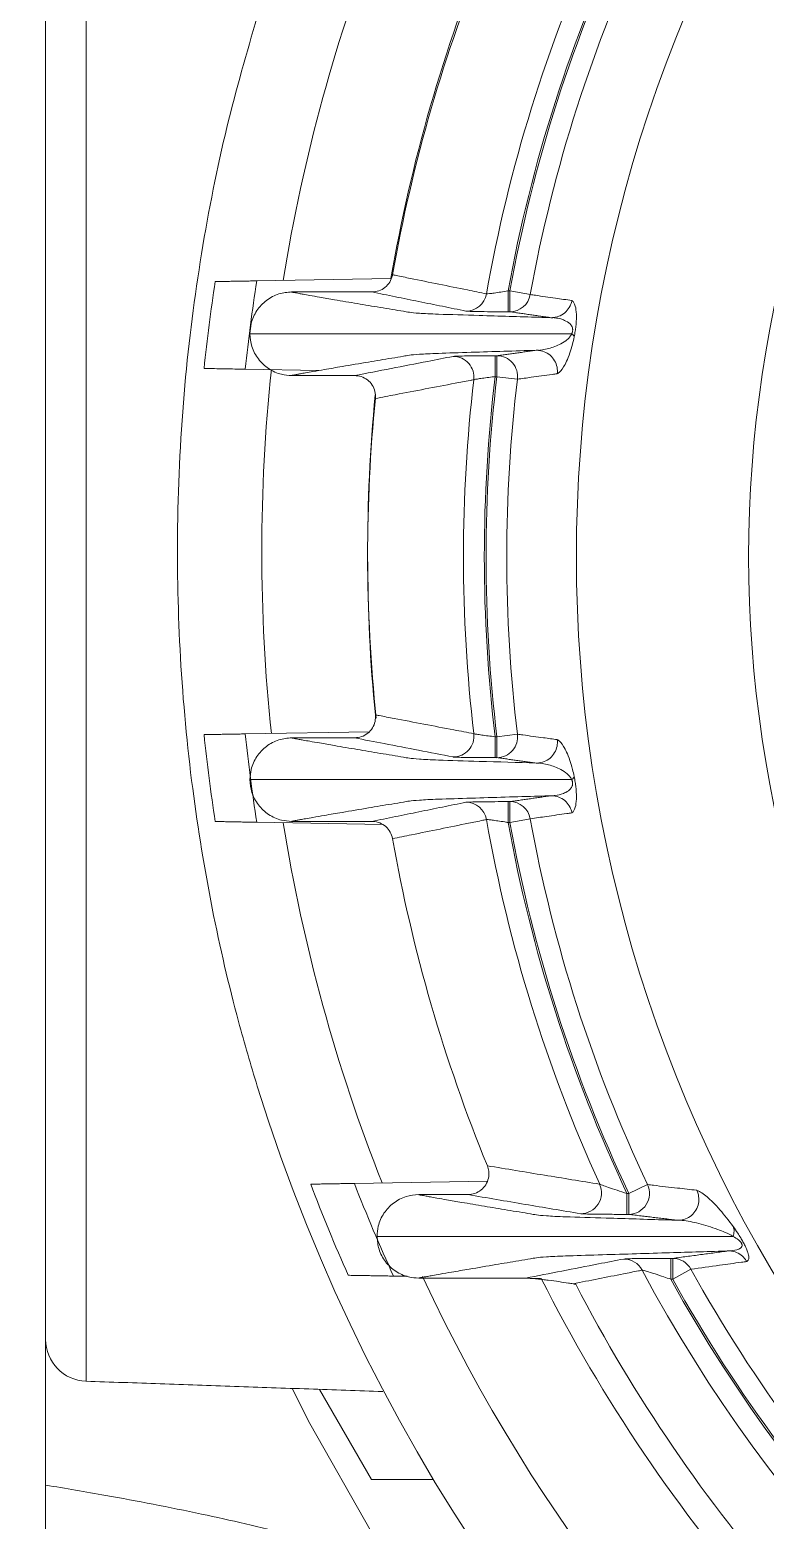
# Model space of a CAD drawing. Extents: x 12.1 to 108.7, y 1 to 80.4.
# Drawn here: x 99.792 to 100.848, y 31.294 to 33.433 of the extents above; entities that cross this region are included whole.
import ezdxf

# ---------------------------------------------------------------- set-up
doc = ezdxf.new("R2010")
doc.units = 0
doc.header["$MEASUREMENT"] = 0
doc.linetypes.add('SLD-Solid', pattern=[0])
doc.layers.add('OBJECT', color=7, linetype='CONTINUOUS')

msp = doc.modelspace()

# ---------------------------------------------------------------- linework, layer by layer
at = {"layer": 'OBJECT', "linetype": 'SLD-Solid', "lineweight": 15}
for p, q in [((99.8146, 31.1843), (99.8146, 34.1843)), ((99.8726, 33.8752), (99.8726, 31.4934)), ((100.1178, 33.0728), (100.3103, 33.0762)), ((100.2829, 33.0569), (100.1679, 33.0569)), ((100.4785, 33.0285), (100.4785, 33.0585)), ((100.4785, 33.0585), (100.4811, 33.0585)), ((100.4811, 33.0285), (100.4811, 33.0585)), ((100.5104, 33.0531), (100.4811, 33.0585)), ((100.4811, 33.0285), (100.4785, 33.0285)), ((100.2069, 32.9442), (100.1012, 32.946)), ((100.4599, 32.9653), (100.4624, 32.9653)), ((100.4599, 32.9353), (100.4599, 32.9653)), ((100.4624, 32.9353), (100.4624, 32.9653)), ((100.2581, 32.9369), (100.1679, 32.9369)), ((100.4624, 32.9353), (100.4599, 32.9353)), ((100.492, 32.9318), (100.4624, 32.9353)), ((100.2793, 32.4256), (100.1012, 32.4225)), ((100.2581, 32.4169), (100.1679, 32.4169)), ((100.4599, 32.3885), (100.4599, 32.4185)), ((100.4599, 32.4185), (100.4624, 32.4185)), ((100.492, 32.4221), (100.4624, 32.4185)), ((100.4624, 32.3885), (100.4624, 32.4185)), ((100.4624, 32.3885), (100.4599, 32.3885)), ((100.4785, 32.3253), (100.4811, 32.3253)), ((100.4785, 32.2953), (100.4785, 32.3253)), ((100.4811, 32.2953), (100.4811, 32.3253)), ((100.1178, 32.2957), (100.2985, 32.2926)), ((100.2829, 32.2969), (100.1679, 32.2969)), ((100.4811, 32.2953), (100.4785, 32.2953)), ((100.5104, 32.3007), (100.4811, 32.2953)), ((100.4489, 31.7806), (100.2578, 31.7773)), ((100.6787, 31.7756), (100.6518, 31.7628)), ((100.4208, 31.7613), (100.3503, 31.7613)), ((100.649, 31.7328), (100.649, 31.7628)), ((100.649, 31.7628), (100.6518, 31.7628)), ((100.6518, 31.7328), (100.6518, 31.7628)), ((100.6518, 31.7328), (100.649, 31.7328)), ((100.7121, 31.6697), (100.7149, 31.6697)), ((100.7121, 31.6697), (100.7121, 31.6397)), ((100.7149, 31.6397), (100.7149, 31.6697)), ((100.3141, 31.6443), (100.3337, 31.644)), ((100.5034, 31.6413), (100.3503, 31.6413)), ((100.4871, 31.6413), (100.526, 31.6406)), ((100.7409, 31.6542), (100.7149, 31.6397)), ((100.7149, 31.6397), (100.7121, 31.6397)), ((100.2075, 31.4817), (100.2824, 31.3521)), ((100.3715, 31.3521), (100.2824, 31.3521))]:
    msp.add_line(p, q, dxfattribs=at)
at = {"layer": 'OBJECT', "linetype": 'SLD-Solid', "lineweight": 15, "flags": 128}
msp.add_lwpolyline([(100.1683, 31.4831), (100.1937, 31.4325), (100.2823, 31.2769)], dxfattribs=at)
at = {"layer": 'OBJECT', "linetype": 'SLD-Solid', "lineweight": 15}
for centre, radius, start, end in [((102.5868, 32.6769), 2.0103, 144.9191, 215.0809), ((102.5868, 32.6769), 1.763, 145.3963, 214.6037), ((102.5868, 32.6843), 2.462, 158.3999, 170.904), ((102.5868, 32.6769), 2.1425, 154.7462, 169.7417), ((102.5868, 32.6769), 2.14, 154.7148, 169.7297), ((102.5868, 32.6769), 2.1724, 155.5048, 169.9978), ((102.5868, 32.6769), 2.1103, 154.7148, 169.7297), ((102.5868, 32.6843), 2.31, 157.6743, 170.2322), ((102.5868, 32.6769), 2.31, 157.7589, 169.9094), ((102.5868, 32.6843), 2.5583, 171.2881, 174.1045), ((102.5868, 32.6843), 2.4994, 171.0567, 173.9888), ((100.4179, 33.0594), 0.03, 270.1798, 350.0679), ((100.4809, 33.0584), 0.0299, 270.3029, 349.9297), ((100.3995, 32.9344), 0.03, 353.3308, 89.7684), ((100.4622, 32.9354), 0.03, 353.0906, 89.601), ((102.5868, 32.6843), 2.462, 173.9124, 186.0876), ((102.5868, 32.6769), 2.1724, 173.2857, 186.7143), ((102.5868, 32.6769), 2.1425, 173.0717, 186.9283), ((102.5868, 32.6769), 2.14, 173.0636, 186.9364), ((102.5868, 32.6769), 2.1103, 173.0636, 186.9364), ((102.5868, 32.6843), 2.31, 174.4152, 185.9461), ((102.5868, 32.6769), 2.31, 174.358, 185.642), ((102.5868, 32.6843), 2.5583, 185.8955, 188.7119), ((102.5868, 32.6843), 2.4994, 186.0112, 188.9433), ((100.3995, 32.4194), 0.03, 270.2316, 6.6692), ((100.4622, 32.4184), 0.03, 270.399, 6.9094), ((100.4809, 32.2954), 0.0299, 10.0703, 89.6971), ((100.4179, 32.2944), 0.03, 9.9321, 89.8202), ((102.5868, 32.6843), 2.462, 189.096, 201.6001), ((102.5868, 32.6769), 2.1724, 190.0022, 204.4952), ((102.5868, 32.6769), 2.1425, 190.2583, 205.2538), ((102.5868, 32.6769), 2.14, 190.2703, 205.2852), ((102.5868, 32.6769), 2.1103, 190.2703, 205.2852), ((102.5868, 32.6769), 2.31, 190.0906, 202.2411), ((102.5868, 32.6843), 2.585, 197.2695, 270), ((102.5868, 32.6843), 2.5583, 200.7909, 203.9574), ((102.5868, 32.6843), 2.4994, 201.278, 204.588), ((100.5825, 31.7638), 0.03, 270.3354, 24.2946), ((100.6515, 31.7629), 0.03, 270.5937, 24.9576), ((100.6445, 31.6389), 0.0299, 27.9256, 89.8486), ((100.7148, 31.6399), 0.0298, 28.5256, 89.7512), ((102.5868, 32.6843), 2.462, 205.0058, 258.1521), ((102.5868, 32.6843), 2.31, 206.8596, 235.6761), ((102.5868, 32.6769), 2.1724, 208.1241, 331.8759), ((102.5868, 32.6769), 2.1103, 208.9895, 239.1461), ((102.5868, 32.6769), 2.2663, 207.4403, 234.9482), ((102.5868, 32.6769), 2.1425, 208.9527, 331.0473), ((102.5868, 32.6769), 2.14, 208.9895, 239.1461), ((99.8746, 31.5534), 0.06, 180, 268), ((102.7233, 33.4427), 3.875, 212.3331, 245.4575), ((102.7233, 33.4427), 3.815, 212.9763, 244.8664), ((102.7233, 33.4427), 3.755, 214.0139, 243.8741)]:
    msp.add_arc(centre, radius, start, end, dxfattribs=at)
for points, knots in [([(100.1183, 33.4517), (100.1033, 33.4), (100.0728, 33.2951), (100.0368, 33.1154), (100.0119, 32.9219), (100.0017, 32.7254), (100.0061, 32.5297), (100.0234, 32.3448), (100.0525, 32.1689), (100.0855, 32.0269), (100.1092, 31.9474), (100.1183, 31.9169)], [0, 0, 0, 0, 0.117957, 0.239146, 0.357174, 0.479027, 0.590613, 0.705531, 0.815966, 0.929244, 1, 1, 1, 1]), ([(100.2829, 33.0569), (100.2863, 33.0572), (100.2931, 33.0579), (100.3021, 33.0631), (100.309, 33.0707), (100.3117, 33.0775), (100.3125, 33.0812), (100.3125, 33.0816)], [0, 0, 0, 0, 0.242889, 0.485801, 0.728123, 0.969552, 1, 1, 1, 1]), ([(100.3125, 33.0816), (100.3142, 33.0813), (100.3228, 33.0795), (100.3587, 33.0722), (100.4019, 33.0635), (100.4383, 33.0561), (100.4474, 33.0542)], [0, 0, 0, 0, 0.0380077, 0.1900387, 0.7981627, 1, 1, 1, 1]), ([(100.1679, 33.0569), (100.1617, 33.0563), (100.1487, 33.0552), (100.1309, 33.0455), (100.117, 33.0307), (100.1091, 33.0135), (100.1082, 33.0018), (100.1079, 32.9969)], [0, 0, 0, 0, 0.19834, 0.412972, 0.627088, 0.843128, 1, 1, 1, 1]), ([(100.54, 33.02), (100.5342, 33.0202), (100.4997, 33.0212), (100.4465, 33.0229), (100.3815, 33.0248), (100.3487, 33.0263), (100.3358, 33.0277), (100.3211, 33.0305), (100.3002, 33.0337), (100.2784, 33.0374), (100.2564, 33.0411), (100.2328, 33.0451), (100.2101, 33.0491), (100.1952, 33.0517), (100.1854, 33.0534), (100.179, 33.0546), (100.1749, 33.0553), (100.1722, 33.0559), (100.1705, 33.0562), (100.1694, 33.0564), (100.1687, 33.0566), (100.1682, 33.0567), (100.168, 33.0568), (100.1678, 33.0568), (100.1678, 33.0568), (100.1677, 33.0569), (100.1677, 33.0569), (100.1677, 33.0569), (100.1677, 33.0569), (100.1678, 33.0569), (100.1678, 33.0569), (100.1678, 33.0569), (100.1678, 33.0569), (100.1678, 33.0569), (100.1678, 33.0569), (100.1678, 33.0569), (100.1679, 33.0569), (100.1679, 33.0569), (100.1679, 33.0569), (100.1679, 33.0569)], [0, 0, 0, 0, 0.016158, 0.095778, 0.151449, 0.188412, 0.225371, 0.262677, 0.410011, 0.483678, 0.557345, 0.704679, 0.802926, 0.868474, 0.91221, 0.941394, 0.960869, 0.973866, 0.982541, 0.988332, 0.992198, 0.994779, 0.996503, 0.997656, 0.998426, 0.998941, 0.999286, 0.999517, 0.999672, 0.999777, 0.999847, 0.999895, 0.999927, 0.99995, 0.99997, 0.999984, 0.99999, 0.999997, 1, 1, 1, 1]), ([(100.4785, 33.0585), (100.475, 33.0579), (100.4679, 33.0567), (100.4584, 33.0553), (100.4513, 33.0544), (100.4481, 33.0541), (100.4476, 33.0542), (100.4474, 33.0542)], [0, 0, 0, 0, 0.236418, 0.470095, 0.698088, 0.91992, 1, 1, 1, 1]), ([(100.5104, 33.0531), (100.5128, 33.0528), (100.5248, 33.0511), (100.5447, 33.0482), (100.5621, 33.0457), (100.5699, 33.0446)], [0, 0, 0, 0, 0.121536, 0.607682, 1, 1, 1, 1]), ([(100.5699, 33.0446), (100.5699, 33.0442), (100.5694, 33.0416), (100.5673, 33.0358), (100.562, 33.0283), (100.5537, 33.0222), (100.5471, 33.0208), (100.5438, 33.0201)], [0, 0, 0, 0, 0.026532, 0.211222, 0.474182, 0.73709, 1, 1, 1, 1]), ([(100.5699, 33.0446), (100.5701, 33.0444), (100.5721, 33.0432), (100.5748, 33.039), (100.5766, 33.0282), (100.5766, 33.0171), (100.5759, 33.0084), (100.5748, 33.0002), (100.5738, 32.9951), (100.5733, 32.9923)], [0, 0, 0, 0, 0.045295, 0.427285, 0.679026, 0.799084, 0.872181, 0.930512, 1, 1, 1, 1]), ([(100.418, 33.0294), (100.4183, 33.0294), (100.4194, 33.0292), (100.4256, 33.0289), (100.4394, 33.0287), (100.4578, 33.0285), (100.4716, 33.0285), (100.4785, 33.0285)], [0, 0, 0, 0, 0.081782, 0.307582, 0.536948, 0.768514, 1, 1, 1, 1]), ([(100.5438, 33.0201), (100.5437, 33.0201), (100.5434, 33.0201), (100.5428, 33.02), (100.5415, 33.02), (100.5407, 33.02), (100.54, 33.02)], [0, 0, 0, 0, 0.04824, 0.12304, 0.344037, 1, 1, 1, 1]), ([(100.5699, 32.9969), (100.5699, 32.9969), (100.5701, 32.9974), (100.5705, 32.9983), (100.5709, 32.9997), (100.5711, 33.0009), (100.5712, 33.0022), (100.5711, 33.0046), (100.5699, 33.0081), (100.5661, 33.0128), (100.5605, 33.0159), (100.5532, 33.0185), (100.5484, 33.0195), (100.545, 33.0199), (100.5443, 33.02), (100.5438, 33.0201)], [0, 0, 0, 0, 0.000024, 0.018739, 0.037647, 0.041985, 0.056768, 0.075409, 0.129309, 0.241641, 0.513826, 0.683901, 0.934902, 0.953729, 1, 1, 1, 1]), ([(100.1079, 32.9969), (100.1084, 32.9907), (100.1096, 32.9777), (100.1192, 32.96), (100.1341, 32.946), (100.1513, 32.9381), (100.163, 32.9373), (100.1679, 32.9369)], [0, 0, 0, 0, 0.19834, 0.412972, 0.627088, 0.843128, 1, 1, 1, 1]), ([(100.1079, 32.9969), (100.1581, 32.9969), (100.2134, 32.9969), (100.274, 32.9969), (100.2888, 32.9969), (100.3051, 32.9969), (100.3157, 32.9969), (100.3672, 32.9969), (100.4667, 32.9969), (100.5355, 32.9969), (100.5699, 32.9969)], [0, 0, 0, 0, 0.543778, 0.598156, 0.652534, 0.706911, 0.761242, 0.815244, 0.907603, 1, 1, 1, 1]), ([(100.523, 32.973), (100.5238, 32.9731), (100.5305, 32.974), (100.5431, 32.977), (100.557, 32.9832), (100.566, 32.9909), (100.569, 32.995), (100.5699, 32.9969), (100.5699, 32.9969)], [0, 0, 0, 0, 0.0565943, 0.4453854, 0.8209189, 0.941076, 0.9999823, 1, 1, 1, 1]), ([(100.5733, 32.9923), (100.5725, 32.9888), (100.5705, 32.9794), (100.565, 32.9621), (100.5579, 32.9476), (100.5523, 32.9412), (100.5495, 32.9397), (100.5491, 32.9395)], [0, 0, 0, 0, 0.079734, 0.211261, 0.576786, 0.94305, 1, 1, 1, 1]), ([(100.5188, 32.9732), (100.488, 32.9722), (100.441, 32.9708), (100.3786, 32.9689), (100.3488, 32.9675), (100.3358, 32.9661), (100.326, 32.9642), (100.3055, 32.961), (100.2765, 32.956), (100.2442, 32.9506), (100.2176, 32.946), (100.2001, 32.943), (100.1887, 32.941), (100.1811, 32.9396), (100.1762, 32.9387), (100.1731, 32.9381), (100.171, 32.9377), (100.1697, 32.9374), (100.1689, 32.9373), (100.1684, 32.9371), (100.1681, 32.9371), (100.1679, 32.937), (100.1678, 32.937), (100.1677, 32.937), (100.1677, 32.9369), (100.1677, 32.9369), (100.1677, 32.9369), (100.1677, 32.9369), (100.1678, 32.9369), (100.1678, 32.9369), (100.1678, 32.9369), (100.1678, 32.9369), (100.1678, 32.9369), (100.1678, 32.9369), (100.1679, 32.9369), (100.1679, 32.9369), (100.1679, 32.9369), (100.1679, 32.9369)], [0, 0, 0, 0, 0.0885063, 0.134548, 0.1721916, 0.2098319, 0.2478247, 0.3238143, 0.4738653, 0.6489396, 0.7657365, 0.8436608, 0.8956528, 0.9303449, 0.9534951, 0.9689444, 0.9792555, 0.9861381, 0.9907328, 0.9938007, 0.9958497, 0.9972185, 0.9981334, 0.9987452, 0.9991546, 0.9994289, 0.9996129, 0.9997366, 0.99982, 0.9998764, 0.9999148, 0.9999412, 0.9999595, 0.9999787, 0.9999866, 0.9999945, 1, 1, 1, 1]), ([(100.5188, 32.9732), (100.5192, 32.9732), (100.5198, 32.9732), (100.5207, 32.9732), (100.5215, 32.9732), (100.5221, 32.9731), (100.5226, 32.9731), (100.5228, 32.973), (100.523, 32.973), (100.523, 32.973)], [0, 0, 0, 0, 0.339812, 0.570064, 0.726573, 0.885535, 0.945871, 0.991239, 1, 1, 1, 1]), ([(100.5491, 32.9395), (100.5491, 32.9398), (100.5494, 32.9421), (100.5493, 32.9477), (100.5469, 32.9562), (100.5411, 32.9646), (100.5328, 32.9708), (100.5263, 32.9723), (100.523, 32.973)], [0, 0, 0, 0, 0.021138, 0.145045, 0.358845, 0.572583, 0.786291, 1, 1, 1, 1]), ([(100.1012, 32.946), (100.0913, 32.9462), (100.0716, 32.9465), (100.0519, 32.9469), (100.042, 32.9471)], [0, 0, 0, 0, 0.499837, 1, 1, 1, 1]), ([(100.2581, 32.9369), (100.293, 32.9437), (100.3401, 32.9529), (100.3874, 32.962), (100.3996, 32.9644)], [0, 0, 0, 0, 0.742749, 1, 1, 1, 1]), ([(100.4599, 32.9653), (100.4572, 32.9653), (100.4476, 32.9653), (100.4317, 32.9652), (100.4153, 32.965), (100.4034, 32.9647), (100.4009, 32.9645), (100.3996, 32.9644)], [0, 0, 0, 0, 0.09326, 0.321615, 0.548414, 0.774187, 1, 1, 1, 1]), ([(100.288, 32.904), (100.288, 32.9074), (100.288, 32.9141), (100.2838, 32.9236), (100.2769, 32.931), (100.2679, 32.936), (100.2613, 32.9366), (100.2581, 32.9369)], [0, 0, 0, 0, 0.2012361, 0.4024727, 0.6037713, 0.8056249, 1, 1, 1, 1]), ([(100.4293, 32.9309), (100.4275, 32.9306), (100.4185, 32.9289), (100.3809, 32.9217), (100.3356, 32.9131), (100.2975, 32.9058), (100.288, 32.904)], [0, 0, 0, 0, 0.037994, 0.189972, 0.797883, 1, 1, 1, 1]), ([(100.4599, 32.9353), (100.4585, 32.9352), (100.4537, 32.9346), (100.4456, 32.9336), (100.4373, 32.9324), (100.4312, 32.9315), (100.4299, 32.9311), (100.4293, 32.9309)], [0, 0, 0, 0, 0.09404, 0.324106, 0.551552, 0.776448, 1, 1, 1, 1]), ([(100.5491, 32.9395), (100.5466, 32.9391), (100.5341, 32.9374), (100.515, 32.9349), (100.4985, 32.9326), (100.492, 32.9318)], [0, 0, 0, 0, 0.1312365, 0.6561825, 1, 1, 1, 1]), ([(100.2581, 32.4169), (100.2615, 32.4172), (100.2682, 32.4179), (100.2773, 32.4231), (100.2841, 32.4307), (100.2881, 32.4401), (100.288, 32.4466), (100.288, 32.4498)], [0, 0, 0, 0, 0.203185, 0.40639, 0.609063, 0.81092, 1, 1, 1, 1]), ([(100.288, 32.4498), (100.2898, 32.4495), (100.2987, 32.4478), (100.3362, 32.4406), (100.3815, 32.432), (100.4197, 32.4247), (100.4293, 32.4229)], [0, 0, 0, 0, 0.037994, 0.189972, 0.797883, 1, 1, 1, 1]), ([(100.1679, 32.4169), (100.1617, 32.4163), (100.1487, 32.4152), (100.1309, 32.4055), (100.117, 32.3907), (100.1091, 32.3735), (100.1082, 32.3618), (100.1079, 32.3569)], [0, 0, 0, 0, 0.19834, 0.412972, 0.627088, 0.843128, 1, 1, 1, 1]), ([(100.5188, 32.3806), (100.4918, 32.3815), (100.4451, 32.3829), (100.3815, 32.3848), (100.3487, 32.3863), (100.3358, 32.3877), (100.3211, 32.3905), (100.3002, 32.3937), (100.2784, 32.3974), (100.2564, 32.4011), (100.2328, 32.4051), (100.2101, 32.4091), (100.1952, 32.4117), (100.1854, 32.4134), (100.179, 32.4146), (100.1749, 32.4153), (100.1722, 32.4159), (100.1705, 32.4162), (100.1694, 32.4164), (100.1687, 32.4166), (100.1682, 32.4167), (100.168, 32.4168), (100.1678, 32.4168), (100.1678, 32.4168), (100.1677, 32.4169), (100.1677, 32.4169), (100.1677, 32.4169), (100.1677, 32.4169), (100.1678, 32.4169), (100.1678, 32.4169), (100.1678, 32.4169), (100.1678, 32.4169), (100.1678, 32.4169), (100.1678, 32.4169), (100.1678, 32.4169), (100.1679, 32.4169), (100.1679, 32.4169), (100.1679, 32.4169), (100.1679, 32.4169)], [0, 0, 0, 0, 0.0776549, 0.1344416, 0.1721448, 0.2098448, 0.2478987, 0.3981858, 0.4733294, 0.548473, 0.6987602, 0.7989761, 0.8658381, 0.9104506, 0.9402196, 0.9600848, 0.9733423, 0.982191, 0.9880977, 0.9920412, 0.9946745, 0.9964334, 0.9976086, 0.9983942, 0.9989197, 0.9992715, 0.9995072, 0.9996655, 0.999772, 0.9998439, 0.9998927, 0.9999259, 0.9999489, 0.9999695, 0.9999834, 0.9999902, 0.9999972, 1, 1, 1, 1]), ([(100.3996, 32.3894), (100.3666, 32.3958), (100.3193, 32.405), (100.2722, 32.4141), (100.2581, 32.4169)], [0, 0, 0, 0, 0.69902, 1, 1, 1, 1]), ([(100.4293, 32.4229), (100.4295, 32.4228), (100.4301, 32.4226), (100.4333, 32.422), (100.4403, 32.4209), (100.4495, 32.4197), (100.4565, 32.4189), (100.4599, 32.4185)], [0, 0, 0, 0, 0.0835765, 0.3092934, 0.5379758, 0.7686309, 1, 1, 1, 1]), ([(100.492, 32.4221), (100.4945, 32.4217), (100.507, 32.42), (100.526, 32.4175), (100.5425, 32.4152), (100.5491, 32.4143)], [0, 0, 0, 0, 0.131237, 0.656183, 1, 1, 1, 1]), ([(100.5491, 32.4143), (100.5491, 32.414), (100.5494, 32.4118), (100.5493, 32.4061), (100.5469, 32.3976), (100.5411, 32.3892), (100.5328, 32.383), (100.5263, 32.3815), (100.523, 32.3808)], [0, 0, 0, 0, 0.021138, 0.145045, 0.358845, 0.572583, 0.786291, 1, 1, 1, 1]), ([(100.5491, 32.4143), (100.5495, 32.4141), (100.5523, 32.4126), (100.5579, 32.4062), (100.565, 32.3917), (100.5705, 32.3744), (100.5725, 32.365), (100.5733, 32.3615)], [0, 0, 0, 0, 0.05695, 0.423214, 0.788739, 0.920266, 1, 1, 1, 1]), ([(100.3996, 32.3894), (100.3999, 32.3894), (100.4011, 32.3892), (100.4075, 32.3889), (100.4212, 32.3887), (100.4394, 32.3885), (100.4531, 32.3885), (100.4599, 32.3885)], [0, 0, 0, 0, 0.084541, 0.312071, 0.541032, 0.770524, 1, 1, 1, 1]), ([(100.523, 32.3808), (100.5229, 32.3808), (100.5226, 32.3807), (100.522, 32.3807), (100.5205, 32.3806), (100.5195, 32.3806), (100.5188, 32.3806)], [0, 0, 0, 0, 0.046332, 0.117721, 0.325195, 1, 1, 1, 1]), ([(100.5699, 32.3569), (100.5699, 32.3569), (100.569, 32.3588), (100.566, 32.3629), (100.557, 32.3706), (100.5431, 32.3768), (100.5314, 32.3796), (100.5247, 32.3806), (100.5238, 32.3807), (100.523, 32.3808)], [0, 0, 0, 0, 0.000018, 0.058924, 0.179081, 0.554615, 0.943406, 0.94449, 1, 1, 1, 1]), ([(100.1079, 32.3569), (100.1084, 32.3507), (100.1096, 32.3377), (100.1192, 32.32), (100.1341, 32.306), (100.1513, 32.2981), (100.163, 32.2973), (100.1679, 32.2969)], [0, 0, 0, 0, 0.19834, 0.412972, 0.627088, 0.843128, 1, 1, 1, 1]), ([(100.1079, 32.3569), (100.1581, 32.3569), (100.2134, 32.3569), (100.274, 32.3569), (100.2888, 32.3569), (100.3051, 32.3569), (100.3157, 32.3569), (100.3672, 32.3569), (100.4667, 32.3569), (100.5355, 32.3569), (100.5699, 32.3569)], [0, 0, 0, 0, 0.543778, 0.598156, 0.652534, 0.706911, 0.761242, 0.815244, 0.907603, 1, 1, 1, 1]), ([(100.5438, 32.3337), (100.5443, 32.3338), (100.545, 32.3339), (100.5497, 32.3345), (100.5565, 32.3361), (100.5638, 32.3396), (100.5681, 32.3434), (100.5701, 32.3462), (100.571, 32.3493), (100.5712, 32.3509), (100.5711, 32.3526), (100.5709, 32.3542), (100.5704, 32.3556), (100.57, 32.3565), (100.5699, 32.3569), (100.5699, 32.3569)], [0, 0, 0, 0, 0.046261, 0.065083, 0.435737, 0.675513, 0.781853, 0.888698, 0.912969, 0.937441, 0.951934, 0.966489, 0.983851, 0.999976, 1, 1, 1, 1]), ([(100.5733, 32.3615), (100.5738, 32.3587), (100.5748, 32.3536), (100.5759, 32.3454), (100.5766, 32.3367), (100.5766, 32.3256), (100.5748, 32.3148), (100.5721, 32.3106), (100.5701, 32.3094), (100.5699, 32.3092)], [0, 0, 0, 0, 0.069488, 0.127819, 0.200916, 0.320974, 0.572715, 0.954705, 1, 1, 1, 1]), ([(100.54, 32.3338), (100.5342, 32.3336), (100.4959, 32.3325), (100.4424, 32.3308), (100.3786, 32.3289), (100.3488, 32.3275), (100.3358, 32.3261), (100.326, 32.3242), (100.3055, 32.321), (100.2765, 32.316), (100.2442, 32.3106), (100.2176, 32.306), (100.2001, 32.303), (100.1887, 32.301), (100.1811, 32.2996), (100.1762, 32.2987), (100.1731, 32.2981), (100.171, 32.2977), (100.1697, 32.2974), (100.1689, 32.2973), (100.1684, 32.2971), (100.1681, 32.2971), (100.1679, 32.297), (100.1678, 32.297), (100.1677, 32.297), (100.1677, 32.2969), (100.1677, 32.2969), (100.1677, 32.2969), (100.1677, 32.2969), (100.1678, 32.2969), (100.1678, 32.2969), (100.1678, 32.2969), (100.1678, 32.2969), (100.1678, 32.2969), (100.1678, 32.2969), (100.1679, 32.2969), (100.1679, 32.2969), (100.1679, 32.2969), (100.1679, 32.2969)], [0, 0, 0, 0, 0.016158, 0.106417, 0.151554, 0.188457, 0.225358, 0.262604, 0.337101, 0.484203, 0.655838, 0.77034, 0.846733, 0.897703, 0.931714, 0.954409, 0.969555, 0.979663, 0.98641, 0.990915, 0.993923, 0.995931, 0.997273, 0.99817, 0.99877, 0.999171, 0.99944, 0.999621, 0.999742, 0.999824, 0.999879, 0.999916, 0.999942, 0.99996, 0.999979, 0.999987, 0.999995, 1, 1, 1, 1]), ([(100.4785, 32.3253), (100.4755, 32.3253), (100.4657, 32.3253), (100.4496, 32.3252), (100.4334, 32.325), (100.4217, 32.3247), (100.4192, 32.3245), (100.418, 32.3244)], [0, 0, 0, 0, 0.102078, 0.329728, 0.554104, 0.777027, 1, 1, 1, 1]), ([(100.54, 32.3338), (100.5403, 32.3338), (100.5409, 32.3338), (100.5417, 32.3338), (100.5424, 32.3338), (100.543, 32.3338), (100.5435, 32.3337), (100.5437, 32.3337), (100.5438, 32.3337)], [0, 0, 0, 0, 0.341779, 0.573121, 0.730178, 0.890202, 0.950426, 1, 1, 1, 1]), ([(100.5699, 32.3092), (100.5699, 32.3096), (100.5694, 32.3122), (100.5673, 32.318), (100.562, 32.3255), (100.5537, 32.3316), (100.5471, 32.333), (100.5438, 32.3337)], [0, 0, 0, 0, 0.026532, 0.211222, 0.474182, 0.73709, 1, 1, 1, 1]), ([(100.5699, 32.3092), (100.5675, 32.3089), (100.5555, 32.3072), (100.5356, 32.3043), (100.5181, 32.3018), (100.5104, 32.3007)], [0, 0, 0, 0, 0.121536, 0.607682, 1, 1, 1, 1]), ([(100.3125, 32.2722), (100.3116, 32.2754), (100.3098, 32.2819), (100.3031, 32.2899), (100.2945, 32.2952), (100.2873, 32.2968), (100.2834, 32.2969), (100.2829, 32.2969)], [0, 0, 0, 0, 0.240895, 0.481776, 0.723046, 0.965176, 1, 1, 1, 1]), ([(100.4474, 32.2996), (100.4457, 32.2992), (100.4372, 32.2975), (100.4013, 32.2902), (100.358, 32.2814), (100.3216, 32.274), (100.3125, 32.2722)], [0, 0, 0, 0, 0.0380077, 0.1900387, 0.7981627, 1, 1, 1, 1]), ([(100.4785, 32.2953), (100.477, 32.2956), (100.4719, 32.2965), (100.4637, 32.2977), (100.4553, 32.2989), (100.4493, 32.2996), (100.448, 32.2996), (100.4474, 32.2996)], [0, 0, 0, 0, 0.1044749, 0.3359586, 0.5610039, 0.7814477, 1, 1, 1, 1]), ([(100.4208, 31.7613), (100.4242, 31.7616), (100.431, 31.7623), (100.44, 31.7675), (100.4469, 31.7751), (100.4507, 31.7846), (100.4513, 31.7942), (100.4495, 31.8), (100.4487, 31.8026)], [0, 0, 0, 0, 0.173469, 0.346958, 0.519882, 0.691915, 0.863313, 1, 1, 1, 1]), ([(100.4487, 31.8026), (100.4759, 31.7981), (100.5292, 31.7893), (100.5834, 31.7805), (100.6099, 31.7762)], [0, 0, 0, 0, 0.510403, 1, 1, 1, 1]), ([(100.649, 31.7628), (100.6443, 31.7644), (100.635, 31.7674), (100.6226, 31.7716), (100.6142, 31.7745), (100.6109, 31.7757), (100.6101, 31.7761), (100.61, 31.7762), (100.6099, 31.7762)], [0, 0, 0, 0, 0.279064, 0.547769, 0.784502, 0.941814, 0.984377, 1, 1, 1, 1]), ([(100.6787, 31.7756), (100.6816, 31.7752), (100.6958, 31.7736), (100.7193, 31.7709), (100.74, 31.7686), (100.7493, 31.7675)], [0, 0, 0, 0, 0.1213778, 0.6068891, 1, 1, 1, 1]), ([(100.3503, 31.7613), (100.3441, 31.7607), (100.3311, 31.7596), (100.3134, 31.7499), (100.2994, 31.7351), (100.2915, 31.7179), (100.2907, 31.7062), (100.2903, 31.7013)], [0, 0, 0, 0, 0.19834, 0.412972, 0.627088, 0.843128, 1, 1, 1, 1]), ([(100.7218, 31.7244), (100.7162, 31.7246), (100.6819, 31.7256), (100.629, 31.7273), (100.5639, 31.7291), (100.5312, 31.7307), (100.5182, 31.7321), (100.5035, 31.7349), (100.4827, 31.7381), (100.4609, 31.7418), (100.4389, 31.7455), (100.4153, 31.7495), (100.3926, 31.7534), (100.3777, 31.756), (100.3679, 31.7578), (100.3615, 31.7589), (100.3573, 31.7597), (100.3546, 31.7602), (100.3529, 31.7606), (100.3518, 31.7608), (100.3511, 31.761), (100.3507, 31.7611), (100.3505, 31.7611), (100.3503, 31.7612), (100.3502, 31.7612), (100.3502, 31.7612), (100.3502, 31.7613), (100.3502, 31.7613), (100.3502, 31.7613), (100.3502, 31.7613), (100.3502, 31.7613), (100.3502, 31.7613), (100.3503, 31.7613), (100.3503, 31.7613), (100.3503, 31.7613), (100.3503, 31.7613), (100.3503, 31.7613), (100.3503, 31.7613), (100.3503, 31.7613), (100.3503, 31.7613)], [0, 0, 0, 0, 0.0155781, 0.0952451, 0.1509487, 0.1879329, 0.2249139, 0.2622421, 0.4096631, 0.4833736, 0.5570841, 0.7045052, 0.8028098, 0.8683967, 0.9121584, 0.9413596, 0.960846, 0.9738507, 0.9825306, 0.9883247, 0.992193, 0.9947761, 0.9965014, 0.9976542, 0.9984248, 0.9989403, 0.9992854, 0.9995166, 0.9996719, 0.9997764, 0.9998469, 0.9998947, 0.9999274, 0.9999498, 0.99997, 0.9999837, 0.9999904, 0.9999972, 1, 1, 1, 1]), ([(100.5827, 31.7338), (100.5561, 31.7383), (100.5016, 31.7474), (100.4481, 31.7566), (100.4208, 31.7613)], [0, 0, 0, 0, 0.488948, 1, 1, 1, 1]), ([(100.7493, 31.7675), (100.7495, 31.7672), (100.7504, 31.7651), (100.7522, 31.7597), (100.7527, 31.7509), (100.7498, 31.7411), (100.7439, 31.7327), (100.7356, 31.7266), (100.729, 31.7252), (100.7258, 31.7245)], [0, 0, 0, 0, 0.01807, 0.120033, 0.296078, 0.472079, 0.648053, 0.824027, 1, 1, 1, 1]), ([(100.7493, 31.7675), (100.7495, 31.7674), (100.7536, 31.766), (100.7636, 31.759), (100.7799, 31.7436), (100.7951, 31.7239), (100.8017, 31.7154)], [0, 0, 0, 0, 0.018422, 0.374984, 0.731757, 1, 1, 1, 1]), ([(100.5827, 31.7338), (100.5828, 31.7338), (100.5836, 31.7337), (100.5886, 31.7334), (100.6035, 31.7331), (100.6247, 31.7329), (100.6409, 31.7329), (100.649, 31.7328)], [0, 0, 0, 0, 0.017761, 0.238767, 0.483249, 0.741844, 1, 1, 1, 1]), ([(100.7258, 31.7245), (100.7257, 31.7245), (100.7255, 31.7245), (100.7249, 31.7244), (100.7235, 31.7244), (100.7226, 31.7244), (100.7218, 31.7244)], [0, 0, 0, 0, 0.041603, 0.104699, 0.286317, 1, 1, 1, 1]), ([(100.8014, 31.7013), (100.8014, 31.7013), (100.7936, 31.7058), (100.7765, 31.7127), (100.7524, 31.7202), (100.7355, 31.7234), (100.727, 31.7244), (100.7261, 31.7245), (100.7258, 31.7245)], [0, 0, 0, 0, 0.000013, 0.260996, 0.622123, 0.958969, 0.984683, 1, 1, 1, 1]), ([(100.8017, 31.7154), (100.8038, 31.7124), (100.8071, 31.7076), (100.812, 31.6999), (100.8157, 31.6935), (100.8186, 31.6879), (100.8211, 31.6824), (100.8234, 31.6762), (100.8248, 31.6678), (100.8227, 31.6663), (100.8211, 31.6652)], [0, 0, 0, 0, 0.128895, 0.204592, 0.261239, 0.318363, 0.367485, 0.447253, 0.599417, 1, 1, 1, 1]), ([(100.2903, 31.7013), (100.2909, 31.6951), (100.2921, 31.6821), (100.3017, 31.6643), (100.3166, 31.6504), (100.3337, 31.6425), (100.3454, 31.6416), (100.3503, 31.6413)], [0, 0, 0, 0, 0.19834, 0.412972, 0.627088, 0.843128, 1, 1, 1, 1]), ([(100.2903, 31.7013), (100.3406, 31.7013), (100.3958, 31.7013), (100.4565, 31.7013), (100.4713, 31.7013), (100.4876, 31.7013), (100.4983, 31.7013), (100.545, 31.7013), (100.6299, 31.7013), (100.7145, 31.7013), (100.7725, 31.7013), (100.8014, 31.7013)], [0, 0, 0, 0, 0.5213101, 0.5734411, 0.6255721, 0.6777031, 0.7297887, 0.7815601, 0.8543494, 0.9271747, 1, 1, 1, 1]), ([(100.7968, 31.6804), (100.7972, 31.6804), (100.8017, 31.6808), (100.808, 31.682), (100.8135, 31.6849), (100.8145, 31.688), (100.8143, 31.6895), (100.8139, 31.6906), (100.8134, 31.6915), (100.8128, 31.6925), (100.8114, 31.6942), (100.8073, 31.6979), (100.804, 31.6998), (100.8014, 31.7013), (100.8014, 31.7013)], [0, 0, 0, 0, 0.036131, 0.446542, 0.652323, 0.703935, 0.723412, 0.735509, 0.747698, 0.75844, 0.776594, 0.823324, 0.999974, 1, 1, 1, 1]), ([(100.7949, 31.6804), (100.7937, 31.6803), (100.7635, 31.6794), (100.7009, 31.6775), (100.6248, 31.6752), (100.561, 31.6733), (100.5312, 31.6719), (100.518, 31.6705), (100.5086, 31.6686), (100.4879, 31.6654), (100.459, 31.6604), (100.4266, 31.655), (100.4001, 31.6504), (100.3826, 31.6474), (100.3711, 31.6454), (100.3636, 31.644), (100.3587, 31.6431), (100.3555, 31.6425), (100.3535, 31.6421), (100.3522, 31.6418), (100.3514, 31.6416), (100.3508, 31.6415), (100.3505, 31.6414), (100.3504, 31.6414), (100.3503, 31.6414), (100.3502, 31.6413), (100.3502, 31.6413), (100.3502, 31.6413), (100.3502, 31.6413), (100.3502, 31.6413), (100.3502, 31.6413), (100.3502, 31.6413), (100.3503, 31.6413), (100.3503, 31.6413), (100.3503, 31.6413), (100.3503, 31.6413), (100.3503, 31.6413), (100.3503, 31.6413), (100.3503, 31.6413), (100.3503, 31.6413)], [0, 0, 0, 0, 0.0030991, 0.0777364, 0.162345, 0.2046568, 0.2392507, 0.2739485, 0.3087603, 0.3785938, 0.5164887, 0.6773799, 0.7847148, 0.8563262, 0.9041063, 0.9359879, 0.9572626, 0.9714603, 0.9809361, 0.9872611, 0.9914836, 0.994303, 0.9961859, 0.9974439, 0.9982846, 0.9988469, 0.9992231, 0.9994752, 0.9996443, 0.9997579, 0.9998346, 0.9998864, 0.9999217, 0.9999459, 0.9999628, 0.9999804, 0.9999876, 0.999995, 1, 1, 1, 1]), ([(100.5034, 31.6413), (100.5383, 31.6481), (100.5853, 31.6573), (100.6324, 31.6664), (100.6445, 31.6688)], [0, 0, 0, 0, 0.742768, 1, 1, 1, 1]), ([(100.7121, 31.6697), (100.7065, 31.6697), (100.6937, 31.6697), (100.6753, 31.6696), (100.6594, 31.6694), (100.6481, 31.6691), (100.6457, 31.6689), (100.6445, 31.6688)], [0, 0, 0, 0, 0.173808, 0.403588, 0.609277, 0.804436, 1, 1, 1, 1]), ([(100.8211, 31.6652), (100.8185, 31.6649), (100.8055, 31.6631), (100.7787, 31.6594), (100.7547, 31.6561), (100.7409, 31.6542)], [0, 0, 0, 0, 0.09703, 0.48515, 1, 1, 1, 1]), ([(100.7949, 31.6804), (100.7951, 31.6804), (100.7954, 31.6804), (100.7958, 31.6804), (100.7962, 31.6804), (100.7964, 31.6804), (100.7967, 31.6804), (100.7968, 31.6804), (100.7968, 31.6804)], [0, 0, 0, 0, 0.34251, 0.57382, 0.730487, 0.88889, 0.948598, 1, 1, 1, 1]), ([(100.8211, 31.6652), (100.8209, 31.6656), (100.8192, 31.6684), (100.8149, 31.6734), (100.8068, 31.6788), (100.8002, 31.6799), (100.7968, 31.6804)], [0, 0, 0, 0, 0.044494, 0.324205, 0.662102, 1, 1, 1, 1]), ([(100.5717, 31.6332), (100.5695, 31.6335), (100.5587, 31.6353), (100.5448, 31.6373), (100.5291, 31.6392), (100.5229, 31.6399), (100.5183, 31.6404), (100.5148, 31.6407), (100.5122, 31.6409), (100.5102, 31.641), (100.5087, 31.6411), (100.5075, 31.6412), (100.5065, 31.6412), (100.5057, 31.6413), (100.5049, 31.6413), (100.5043, 31.6413), (100.5038, 31.6413), (100.5036, 31.6413), (100.5034, 31.6413)], [0, 0, 0, 0, 0.1274327, 0.6371903, 0.7574805, 0.8378332, 0.891511, 0.927378, 0.9513569, 0.967404, 0.9781615, 0.9853937, 0.990279, 0.9936049, 0.9968656, 0.9982138, 0.9993231, 1, 1, 1, 1]), ([(100.6709, 31.6529), (100.6691, 31.6525), (100.6602, 31.6507), (100.6271, 31.6442), (100.5958, 31.638), (100.5717, 31.6332)], [0, 0, 0, 0, 0.0539193, 0.2695966, 1, 1, 1, 1]), ([(100.6709, 31.6529), (100.6714, 31.6528), (100.6721, 31.6526), (100.6751, 31.6518), (100.6801, 31.6503), (100.6899, 31.6472), (100.701, 31.6435), (100.7087, 31.6409), (100.7121, 31.6397)], [0, 0, 0, 0, 0.146052, 0.170601, 0.352518, 0.560068, 0.807091, 1, 1, 1, 1]), ([(99.8146, 31.3443), (99.8433, 31.3394), (99.9165, 31.327), (100.0327, 31.3047), (100.1674, 31.2738), (100.3058, 31.2348), (100.4066, 31.2018), (100.457, 31.1854)], [0, 0, 0, 0, 0.144918, 0.370653, 0.572268, 0.785927, 1, 1, 1, 1])]:
    msp.add_open_spline(points, degree=3, knots=knots, dxfattribs=at)
for points, degree in [([(100.058, 33.0718), (100.1178, 33.0728)], 1), ([(100.418, 33.0294), (100.2829, 33.0569)], 1), ([(100.54, 33.02), (100.4811, 33.0285)], 1), ([(100.5733, 32.9923), (100.5731, 32.993), (100.5726, 32.9945), (100.5708, 32.9961), (100.5699, 32.9969)], 3), ([(100.4624, 32.9653), (100.5188, 32.9732)], 1), ([(100.1012, 32.4225), (100.042, 32.4215)], 1), ([(100.5188, 32.3806), (100.4624, 32.3885)], 1), ([(100.5733, 32.3615), (100.5731, 32.3608), (100.5726, 32.3593), (100.5708, 32.3577), (100.5699, 32.3569)], 3), ([(100.4811, 32.3253), (100.54, 32.3338)], 1), ([(100.2829, 32.2969), (100.418, 32.3244)], 1), ([(100.058, 32.2968), (100.1178, 32.2957)], 1), ([(100.2578, 31.7773), (100.1951, 31.7762)], 1), ([(100.7218, 31.7244), (100.6518, 31.7328)], 1), ([(100.8017, 31.7154), (100.8023, 31.7132), (100.8035, 31.7089), (100.8021, 31.7038), (100.8014, 31.7013)], 3), ([(100.7149, 31.6697), (100.7949, 31.6804)], 1), ([(100.2489, 31.6454), (100.3141, 31.6443)], 1), ([(100.5755, 31.6326), (100.5717, 31.6332)], 1), ([(99.8726, 31.4934), (100.2988, 31.4785)], 1)]:
    msp.add_open_spline(points, degree=degree, dxfattribs=at)

doc.saveas('drawing.dxf')
